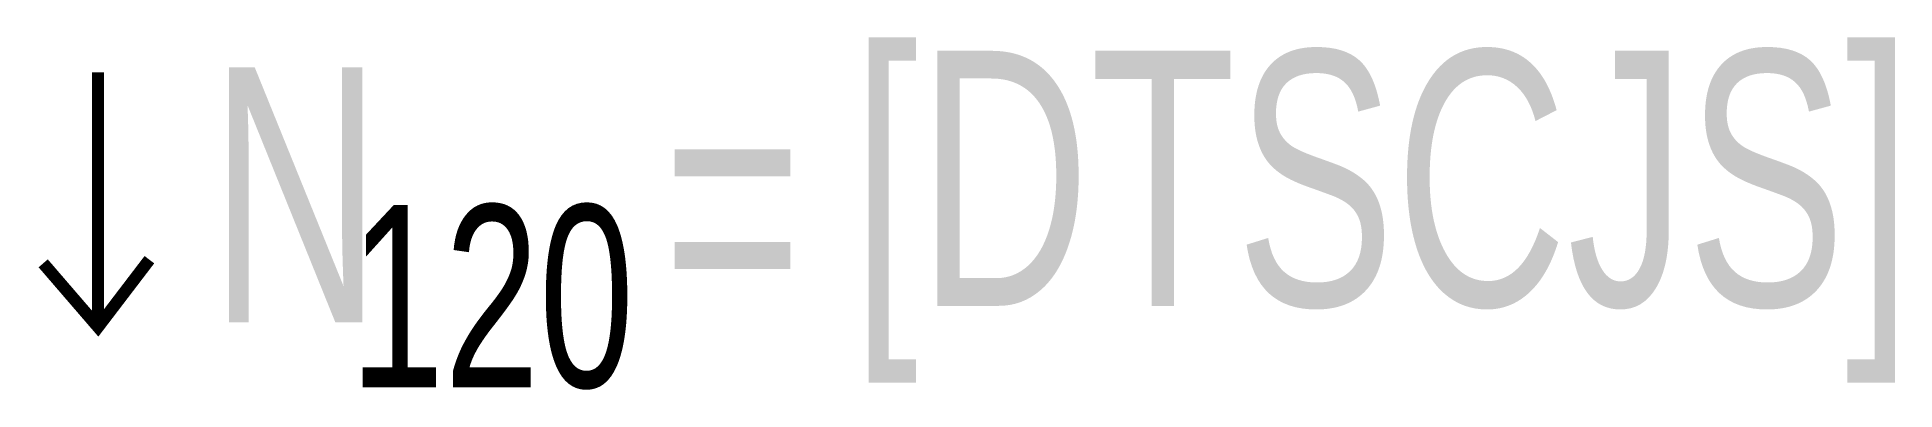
# Model space of a CAD drawing. Extents: x -4.8 to 10.5, y 0.6 to 3.5.
import ezdxf

# ---------------------------------------------------------------- set-up
doc = ezdxf.new("R2010")
doc.units = 0
doc.header["$MEASUREMENT"] = 0
doc.layers.get('0').update_dxf_attribs({"linetype": 'CONTINUOUS'})
doc.styles.add('LZ_FONTS_FS', font='hxm.ttf', dxfattribs={"width": 0.7})

msp = doc.modelspace()

# ---------------------------------------------------------------- linework, layer by layer
at = {"color": 1, "const_width": 0.1}
for points in [[(-4.284, 3.252), (-4.284, 1.21)], [(-4.736, 1.68), (-4.284, 1.156), (-3.861, 1.71)]]:
    msp.add_lwpolyline(points, dxfattribs=at)

# ---------------------------------------------------------------- texts
at = {"style": 'LZ_FONTS_FS', "width": 0.7}
for s, height, p in [('[DTSCJS]', 2.1, (1.924, 1.33)), ('N', 2.1, (-3.367, 1.193)), ('=', 2.1, (0.37, 1.121)), ('120', 1.5, (-2.211, 0.66))]:
    msp.add_text(s, height=height, dxfattribs=at).set_placement(p)

doc.saveas('drawing.dxf')
